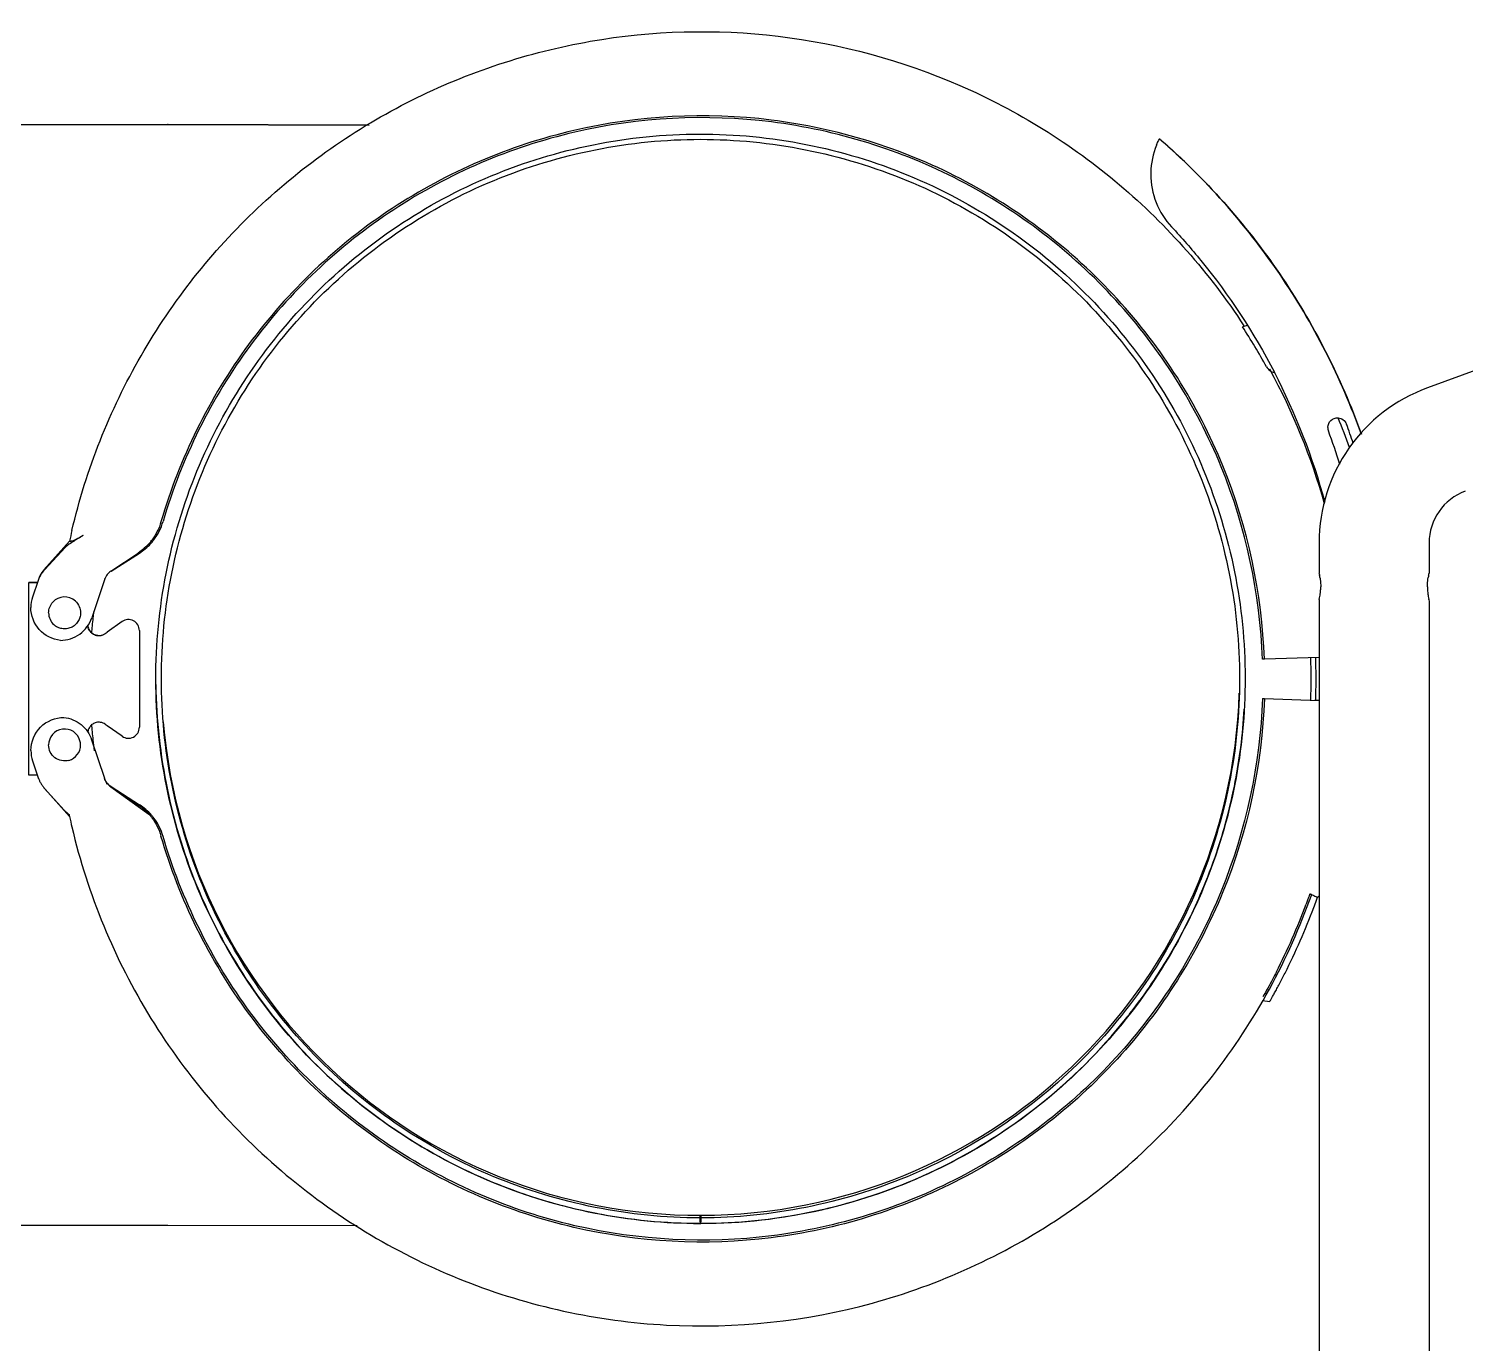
# Model space of a CAD drawing. Header units: millimetres. Extents: x 11802 to 19889, y -472 to 9054.
# Drawn here: x 13218.7 to 13479.8, y 5297.3 to 5536.2 of the extents above; entities that cross this region are included whole.
import ezdxf

# ---------------------------------------------------------------- set-up
doc = ezdxf.new("R2010")
doc.units = ezdxf.units.MM
doc.header["$LTSCALE"] = 307.34
doc.layers.get('0').update_dxf_attribs({"linetype": 'CONTINUOUS'})

msp = doc.modelspace()

# ---------------------------------------------------------------- linework, layer by layer
at = {"color": 7, "linetype": 'Continuous'}
for p, q in [((13176.28955, 5518.77777), (13243.94126, 5518.77777)), ((13280.60547, 5518.69577), (13243.94126, 5518.77732)), ((13244.01782, 5518.77769), (13280.60639, 5518.69631)), ((13424.23994, 5516.22383), (13424.23994, 5516.19032)), ((13424.23994, 5516.22383), (13424.25738, 5516.20866)), ((13424.23994, 5516.22383), (13424.25668, 5516.20785)), ((13422.67503, 5510.05406), (13422.67172, 5509.75259)), ((13581.25865, 5510.3472), (13472.99801, 5470.94355)), ((13440.24517, 5482.25163), (13439.33805, 5482.04158)), ((13439.42563, 5482.10118), (13439.44243, 5482.07649)), ((13439.59728, 5482.2129), (13439.61359, 5482.18783)), ((13454.85459, 5463.72969), (13454.855, 5463.76761)), ((13221.46878, 5437.83631), (13226.1223, 5443.06445)), ((13226.1223, 5443.05242), (13221.46878, 5437.80739)), ((13221.61257, 5437.9242), (13225.32082, 5441.91147)), ((13226.1223, 5443.06445), (13226.1223, 5443.05197)), ((13453.25862, 5442.75277), (13453.25862, 5437.21127)), ((13473.25862, 5442.75277), (13473.25862, 5437.21127)), ((13233.65126, 5437.61227), (13238.60304, 5440.91228)), ((13233.68459, 5437.61443), (13238.8273, 5440.91228)), ((13221.15993, 5437.45254), (13220.90748, 5437.06881)), ((13232.99464, 5437.0183), (13233.02821, 5437.05842)), ((13218.71268, 5400.55113), (13218.71268, 5435.56608)), ((13220.42527, 5435.95118), (13219.4069, 5432.91634)), ((13232.46386, 5436.05807), (13230.15835, 5429.14266)), ((13232.49285, 5436.14097), (13232.46388, 5436.05812)), ((13453.25862, 5432.29427), (13453.25862, 4813.21127)), ((13473.25862, 5432.29427), (13473.25862, 4813.21127)), ((13222.3342, 5430.03435), (13222.3342, 5430.03327)), ((13228.1342, 5430.03437), (13228.1342, 5430.0333)), ((13235.67255, 5428.45431), (13232.96989, 5426.53789)), ((13238.82989, 5426.82179), (13238.82989, 5409.24965)), ((13443.31559, 5421.60753), (13442.97202, 5421.59889)), ((13453.25862, 5421.9594), (13443.31559, 5421.60753)), ((13442.972, 5414.47992), (13443.31557, 5414.46457)), ((13443.31557, 5414.46457), (13453.25862, 5414.12205)), ((13452.45518, 5414.18079), (13453.25862, 5414.15235)), ((13235.67255, 5407.61993), (13232.96989, 5409.53874)), ((13222.33414, 5406.0339), (13222.33414, 5406.03282)), ((13228.13414, 5406.03392), (13228.13414, 5406.03285)), ((13230.14646, 5406.97242), (13232.47119, 5399.99725)), ((13219.41792, 5403.1314), (13220.4467, 5400.06547)), ((13220.46551, 5400.01047), (13220.4467, 5400.06547)), ((13220.46551, 5400.01047), (13220.46813, 5400.00296)), ((13221.53944, 5398.21181), (13225.18019, 5394.18378)), ((13226.12217, 5393.05151), (13221.72218, 5397.99498)), ((13232.47119, 5399.99725), (13232.46633, 5400.01208)), ((13232.78361, 5399.03842), (13232.98743, 5399.04386)), ((13233.0066, 5399.0648), (13233.04505, 5399.01996)), ((13233.61071, 5398.44936), (13240.56044, 5393.45665)), ((13233.65278, 5398.46436), (13238.61675, 5395.15345)), ((13233.68615, 5398.46735), (13238.84214, 5395.15913)), ((13226.11755, 5393.06933), (13226.12334, 5393.04277)), ((13452.5148, 5378.5779), (13452.97137, 5378.36934)), ((13452.97137, 5378.36934), (13453.25862, 5378.59491)), ((13442.97628, 5359.61019), (13444.30657, 5359.41984)), ((13340.73237, 5319.32706), (13340.73304, 5320.56258)), ((13340.73237, 5319.32706), (13340.90476, 5319.32707)), ((13340.90408, 5320.56258), (13340.90476, 5319.32707)), ((13176.28955, 5318.77777), (13244.0148, 5318.77745)), ((13244.0148, 5318.77745), (13278.40492, 5318.70096)), ((13340.73217, 5319.09629), (13340.90496, 5319.09629))]:
    msp.add_line(p, q, dxfattribs=at)
at = {"color": 40, "linetype": 'Continuous'}
msp.add_line((13232.99597, 5399.03314), (13232.78361, 5399.03842), dxfattribs=at)
at = {"color": 7, "linetype": 'Continuous'}
for centre, radius, start, end in [((13436.43394, 5509.84678), 13.7431, 157.5971685, 157.7385451), ((13341.04333, 5418.03321), 117.29844, 28.9052324, 33.0717031), ((13340.6819, 5417.92076), 117.97793, 15.6906635, 28.5479646), ((13339.42871, 5418.91724), 119.0884, 15.1770834, 27.4232912), ((13483.25862, 5442.75277), 30, 110, 180), ((13341.05857, 5418.03883), 125.01894, 19.6471886, 22.2972087), ((13456.61827, 5463.73198), 1.76368, 180.074682, 200.1593506), ((13339.57518, 5420.58157), 122.98023, 17.2224269, 20.2385967), ((13339.58674, 5420.58553), 126.46801, 18.5706339, 20.2387307), ((13483.25862, 5442.75277), 10, 110, 180), ((13342.59799, 5417.66533), 119.21366, 166.7524485, 167.6940122), ((13234.19935, 5448.42829), 8.62395, 319.1168528, 323.5480792), ((13234.55432, 5448.5117), 8.64429, 318.6050095, 322.9036213), ((13225.2154, 5434.51125), 5.00993, 150.6564084, 156.0584454), ((13225.19854, 5434.52031), 4.99079, 149.2937183, 150.6521418), ((13225.1955, 5434.52215), 4.98724, 146.2745124, 149.2940819), ((13225.18468, 5434.52929), 4.97427, 145.2343169, 146.2737769), ((13225.21141, 5434.48362), 5.00542, 140.6813464, 146.0061024), ((13225.20281, 5434.48816), 4.99574, 143.4519704, 145.9941737), ((13225.20368, 5434.51608), 4.99742, 140.9143311, 145.2341176), ((13225.19751, 5434.52162), 4.98919, 144.2871034, 145.2459159), ((13225.2043, 5434.51675), 4.99754, 143.7950464, 144.2872534), ((13225.20882, 5434.51344), 5.00315, 142.9551076, 143.7949972), ((13225.21026, 5434.48289), 5.00487, 138.3800385, 143.4542401), ((13225.21297, 5434.5103), 5.00835, 140.6686387, 142.9550632), ((13228.98198, 5431.45072), 9.8628, 140.7202698, 140.9306117), ((13235.34012, 5435.09467), 3.03343, 140.6432706, 159.8228415), ((13235.33139, 5435.09478), 3.02665, 123.7175967, 139.5499315), ((13442.88744, 5434.63757), 10.68529, 9.9880267, 11.7461186), ((13483.61637, 5434.63927), 10.67187, 168.2464157, 170.0016613), ((13225.21311, 5434.34456), 5.05021, 157.2251614, 161.4501641), ((13443.74079, 5434.75817), 9.82457, 355.5426116, 359.9601962), ((13482.78764, 5434.75869), 9.83589, 180.0427843, 184.4562095), ((13225.13419, 5431.00121), 6.03901, 161.5108109, 179.9394635), ((13225.2342, 5430.03431), 2.90003, 47.4401455, 137.4389157), ((13442.62889, 5434.91863), 10.94871, 347.2394778, 349.9974625), ((13443.01973, 5434.84563), 10.55113, 350.0192255, 352.4043832), ((13443.66058, 5434.76161), 9.9048, 352.3961241, 355.5588208), ((13482.84417, 5434.76041), 9.89237, 184.4407372, 187.609082), ((13483.49832, 5434.8464), 10.55215, 187.6015179, 189.9832662), ((13483.86635, 5434.91491), 10.92649, 190.0025254, 192.7709253), ((13340.81849, 5418.05488), 110.99968, 174.2695691, 175.7548141), ((13340.719, 5418.0646), 110.89972, 173.6952732, 174.2694341), ((13231.44569, 5427.9146), 2.00465, 294.8586197, 303.6624651), ((13231.45695, 5427.89733), 1.98404, 303.6681361, 305.3318231), ((13231.44987, 5427.9085), 1.99754, 264.6608897, 268.0837566), ((13231.44971, 5427.9061), 1.99513, 268.0859165, 271.9566039), ((13231.44948, 5427.91026), 1.9993, 271.9590381, 279.9831559), ((13231.45072, 5427.90156), 1.99052, 279.9916209, 283.3581194), ((13231.44765, 5427.91408), 2.0034, 283.3608917, 291.6137821), ((13231.4542, 5427.89683), 1.98496, 291.6213058, 294.851431), ((13340.82298, 5418.05394), 110.99553, 357.9985191, 1.9888373), ((13340.95033, 5418.06065), 111.77033, 0.0006341, 1.9879328), ((13340.94843, 5418.06315), 111.77223, 357.9917903, 359.9993538), ((13340.69373, 5418.10527), 99.12497, 352.7544783, 356.7893173), ((13225.23416, 5406.03389), 2.90002, 15.4263825, 180.0008434), ((13340.90462, 5418.06048), 111.08631, 184.2486249, 185.7192462), ((13225.23414, 5406.03284), 2.9, 285.4256975, 0.0002214), ((13225.22115, 5406.03215), 2.91299, 0.0357635, 15.3910827), ((13340.88512, 5418.05853), 111.06671, 185.7192467, 186.769425), ((13340.87067, 5418.08694), 98.94714, 349.1140797, 352.7520833), ((13225.14508, 5405.04647), 6.03886, 180.0607197, 198.4891306), ((13222.05964, 5400.52846), 1.67589, 198.0008376, 199.0978698), ((13224.98919, 5401.57908), 4.7878, 201.081125, 201.6980083), ((13225.26167, 5401.69139), 5.08249, 201.7387441, 207.5383807), ((13225.55756, 5401.84527), 5.41601, 207.5345535, 213.7438306), ((13225.62915, 5401.88712), 5.49879, 213.692108, 219.8849083), ((13235.4368, 5400.98788), 3.12709, 219.0341667, 234.2706177), ((13235.32244, 5401.0139), 3.02695, 221.2033794, 237.2772075), ((13340.7828, 5418.10427), 99.0367, 344.8830742, 349.1138317), ((13341.58826, 5418.22908), 118.17994, 192.1260648, 192.2919769), ((13342.59787, 5418.45047), 119.21354, 192.3057008, 193.2472655), ((13234.21889, 5387.64828), 8.59874, 36.7506657, 40.8217612), ((13234.55878, 5387.54767), 8.64577, 37.0616236, 41.7647757), ((13340.81405, 5418.09969), 99.00534, 341.4084456, 344.8809223), ((13340.74288, 5418.12332), 99.08033, 337.0210988, 341.4086119), ((13340.8505, 5418.08233), 98.96525, 333.6719891, 337.0186246), ((13340.94599, 5418.08421), 117.35446, 332.9926003, 339.5680188), ((13340.76061, 5418.12692), 99.06559, 329.1750437, 333.6719307), ((13340.95278, 5418.08106), 118.847, 333.2393718, 339.516229), ((13340.8406, 5418.0838), 98.9748, 325.994197, 329.1727533), ((13340.75225, 5418.14342), 99.08139, 322.1012484, 325.9941898), ((13340.8656, 5418.05692), 98.93881, 321.3247752, 322.1004517)]:
    msp.add_arc(centre, radius, start, end, dxfattribs=at)
at = {"color": 40, "linetype": 'Continuous'}
msp.add_arc((13235.57577, 5401.09681), 3.30365, 218.4197828, 218.6574272, dxfattribs=at)
at = {"color": 7, "linetype": 'Continuous'}
for centre, major_axis, ratio, start_param, end_param in [((13243.97954, 5418.77777), (0.10371, 99.99999), 0.404024921, 6.28360431, 6.286624782), ((13236.82989, 5426.82268), (1.41805, -1.41099), 0.999557685, 0.782678652, 2.970569127), ((13233.89792, 5427.20603), (4.6, 3.26384), 0.001428608, -1.856865104, -1.774948916), ((13340.81856, 5418.56239), (69.40336, 69.24947), 0.9991326, 2.441862773, 5.466783768), ((13233.89792, 5408.88996), (4.6, -3.26384), 0.0014286, -1.854837825, -1.772921637), ((13236.82989, 5409.25054), (1.41805, -1.41099), 0.999557685, -1.405211823, 0.782678652)]:
    msp.add_ellipse(centre, major_axis=major_axis, ratio=ratio, start_param=start_param, end_param=end_param, dxfattribs=at)
for points, knots in [([(13226.55671, 5444.98419), (13229.16502, 5456.07605), (13237.68372, 5477.62582), (13259.16869, 5504.81105), (13287.57737, 5524.69573), (13320.5013, 5535.56251), (13355.15937, 5536.50554), (13388.62818, 5527.43414), (13418.05962, 5509.14652), (13433.38168, 5491.76278), (13439.59728, 5482.2129)], [0, 0, 0, 0, 0.124999439, 0.249999725, 0.374999751, 0.499999828, 0.624999928, 0.750000014, 0.875000039, 1, 1, 1, 1]), ([(13443.31559, 5421.60753), (13442.89753, 5433.58084), (13437.76067, 5457.59009), (13418.13196, 5488.55839), (13388.99282, 5510.87401), (13353.93895, 5521.72656), (13317.2943, 5519.79724), (13283.5742, 5505.30475), (13256.95351, 5480.09242), (13246.08834, 5458.0747), (13242.74821, 5446.56911)], [0, 0, 0, 0, 0.124999558, 0.249999739, 0.374999804, 0.4999999, 0.625000021, 0.750000148, 0.875000398, 1, 1, 1, 1]), ([(13442.97202, 5421.59889), (13442.55561, 5433.5251), (13437.44154, 5457.43974), (13417.90005, 5488.29153), (13388.8877, 5510.53374), (13353.98038, 5521.36849), (13317.47902, 5519.48061), (13283.87607, 5505.08354), (13257.32717, 5480.00647), (13246.47118, 5458.09273), (13243.12532, 5446.63791)], [0, 0, 0, 0, 0.124999558, 0.249999738, 0.374999803, 0.4999999, 0.625000021, 0.750000148, 0.875000398, 1, 1, 1, 1]), ([(13242.81928, 5418.09552), (13242.82009, 5430.84139), (13247.91942, 5456.61177), (13269.72894, 5489.18521), (13302.30194, 5510.99532), (13328.07273, 5516.09475), (13340.81856, 5516.09475)], [0, 0, 0, 0, 0.25000167, 0.499998502, 0.749999046, 1, 1, 1, 1]), ([(13262.6747, 5478.83522), (13266.64663, 5483.94162), (13275.6198, 5493.39882), (13291.56742, 5504.66655), (13309.41273, 5512.61143), (13328.46214, 5516.92226), (13347.99293, 5517.42931), (13373.57379, 5513.0471), (13403.19779, 5498.2489), (13424.83112, 5473.17767), (13435.37377, 5449.46196), (13439.68864, 5430.40707), (13440.19824, 5410.88267), (13436.88922, 5391.63104), (13429.89253, 5373.40101), (13422.93435, 5362.3765), (13418.96243, 5357.2701)], [0, 0, 0, 0, 0.062576832, 0.125150655, 0.187726075, 0.250301512, 0.312876891, 0.375452303, 0.500000359, 0.624548309, 0.687123604, 0.749698846, 0.812274146, 0.87484945, 0.937423195, 1, 1, 1, 1]), ([(13340.81856, 5516.09475), (13353.56432, 5516.09475), (13379.33483, 5510.99511), (13411.90831, 5489.18588), (13433.71715, 5456.61205), (13438.81704, 5430.84195), (13438.81807, 5418.09611)], [0, 0, 0, 0, 0.250000331, 0.500000358, 0.749998185, 1, 1, 1, 1]), ([(13423.72807, 5515.08449), (13423.7866, 5515.22647), (13423.89902, 5515.4884), (13424.04296, 5515.79238), (13424.13769, 5515.99084), (13424.19269, 5516.09066), (13424.21647, 5516.15525), (13424.23994, 5516.18194), (13424.23994, 5516.19032)], [0, 0, 0, 0, 0.377957301, 0.701635673, 0.82687223, 0.920549468, 0.979363413, 1, 1, 1, 1]), ([(13460.94861, 5462.4765), (13457.26065, 5472.7679), (13447.21101, 5492.48856), (13432.48847, 5509.01571), (13424.23994, 5516.19032)], [0, 0, 0, 0, 0.500000571, 1, 1, 1, 1]), ([(13424.25738, 5516.20866), (13432.50487, 5509.03234), (13447.22486, 5492.50196), (13457.27104, 5472.77874), (13460.9571, 5462.48631)], [0, 0, 0, 0, 0.499999494, 1, 1, 1, 1]), ([(13422.67173, 5509.75259), (13422.67152, 5508.00711), (13423.33548, 5504.48433), (13425.25701, 5501.45793), (13426.4496, 5500.18355)], [0, 0, 0, 0, 0.500014779, 1, 1, 1, 1]), ([(13426.4496, 5500.18355), (13428.29744, 5498.20897), (13435.41, 5490.07047), (13441.40181, 5480.95411), (13445.13493, 5473.76467)], [0, 0, 0, 0, 0.250281139, 1, 1, 1, 1]), ([(13418.96243, 5357.2701), (13414.9905, 5352.1637), (13406.01733, 5342.7065), (13390.06971, 5331.43876), (13372.2244, 5323.49389), (13353.17499, 5319.18305), (13333.6442, 5318.676), (13308.06334, 5323.05822), (13278.43934, 5337.85642), (13256.80601, 5362.92765), (13246.26336, 5386.64335), (13241.94849, 5405.69824), (13241.43889, 5425.22264), (13244.74791, 5444.47428), (13251.7446, 5462.7043), (13258.70278, 5473.72882), (13262.6747, 5478.83522)], [0, 0, 0, 0, 0.062576832, 0.125150655, 0.187726075, 0.250301512, 0.312876891, 0.375452303, 0.500000359, 0.624548309, 0.687123604, 0.749698846, 0.812274146, 0.87484945, 0.937423195, 1, 1, 1, 1]), ([(13443.72878, 5474.73086), (13443.86909, 5474.47673), (13444.26667, 5474.02489), (13444.81965, 5473.78749), (13445.10466, 5473.73304)], [0, 0, 0, 0, 0.50011645, 1, 1, 1, 1]), ([(13454.855, 5463.76761), (13454.86493, 5464.22361), (13455.27706, 5465.16683), (13456.25004, 5465.50296), (13456.70537, 5465.4766)], [0, 0, 0, 0, 0.500007482, 1, 1, 1, 1]), ([(13456.70537, 5465.4766), (13457.03839, 5465.45732), (13457.70781, 5465.21882), (13458.13114, 5464.64793), (13458.24654, 5464.33493)], [0, 0, 0, 0, 0.499980398, 1, 1, 1, 1]), ([(13226.30729, 5442.67583), (13226.2251, 5442.62171), (13225.87965, 5442.39065), (13225.53761, 5442.14394), (13225.32087, 5441.9114)], [0, 0, 0, 0, 0.236390048, 1, 1, 1, 1]), ([(13226.1223, 5443.05197), (13226.1183, 5443.03079), (13226.26708, 5443.08029), (13226.31465, 5443.04916), (13226.37851, 5443.04876)], [0, 0, 0, 0, 0.252313658, 1, 1, 1, 1]), ([(13228.62898, 5444.12782), (13228.42987, 5444.00669), (13227.65157, 5443.52985), (13226.87501, 5443.04963), (13226.30729, 5442.67583)], [0, 0, 0, 0, 0.25532694, 1, 1, 1, 1]), ([(13228.629, 5444.12782), (13228.19798, 5443.86562), (13227.59061, 5443.50593), (13226.83703, 5443.15575), (13226.51316, 5443.0479), (13226.37851, 5443.04876)], [0, 0, 0, 0, 0.603233566, 0.838993565, 1, 1, 1, 1]), ([(13221.4188, 5437.70356), (13221.33496, 5437.60281), (13220.99673, 5437.16881), (13220.71892, 5436.68604), (13220.55664, 5436.29955)], [0, 0, 0, 0, 0.238203891, 1, 1, 1, 1]), ([(13453.25862, 5437.21127), (13453.22357, 5437.21127), (13453.36162, 5436.99575), (13453.32839, 5436.91186), (13453.34897, 5436.81283)], [0, 0, 0, 0, 0.257375483, 1, 1, 1, 1]), ([(13473.16826, 5436.81316), (13473.18885, 5436.9121), (13473.25666, 5436.99594), (13473.22359, 5437.21127), (13473.25862, 5437.21127)], [0, 0, 0, 0, 0.74261024, 1, 1, 1, 1]), ([(13220.28574, 5435.57121), (13220.17385, 5435.57111), (13219.95968, 5435.57088), (13219.65501, 5435.5704), (13219.38539, 5435.56987), (13219.15664, 5435.56919), (13218.99359, 5435.56873), (13218.88745, 5435.56799), (13218.82616, 5435.56807), (13218.77988, 5435.56651), (13218.74265, 5435.56883), (13218.72742, 5435.56374), (13218.71268, 5435.56838), (13218.71268, 5435.56608)], [0, 0, 0, 0, 0.213383245, 0.408439063, 0.58103639, 0.727531047, 0.844811854, 0.891700357, 0.93040232, 0.96072791, 0.982498651, 0.995609129, 1, 1, 1, 1]), ([(13218.71268, 5435.55105), (13218.71268, 5435.54874), (13218.72745, 5435.5534), (13218.74271, 5435.5483), (13218.78, 5435.55062), (13218.82635, 5435.54906), (13218.88775, 5435.54914), (13218.99407, 5435.5484), (13219.15739, 5435.54793), (13219.3865, 5435.54725), (13219.65653, 5435.54672), (13219.96164, 5435.54625), (13220.17611, 5435.54602), (13220.28815, 5435.54592)], [0, 0, 0, 0, 0.004391736, 0.01750479, 0.039279728, 0.069610822, 0.108319329, 0.155215113, 0.272510331, 0.419015458, 0.591613788, 0.786654745, 1, 1, 1, 1]), ([(13453.41078, 5436.49085), (13453.43252, 5436.36739), (13453.5236, 5435.79207), (13453.56541, 5435.20847), (13453.56535, 5434.75134)], [0, 0, 0, 0, 0.215216401, 1, 1, 1, 1]), ([(13472.95176, 5434.75134), (13472.95173, 5434.91204), (13472.96658, 5435.495), (13473.03327, 5436.07623), (13473.10658, 5436.49211)], [0, 0, 0, 0, 0.27564315, 1, 1, 1, 1]), ([(13222.33421, 5430.03411), (13222.33416, 5430.39112), (13222.46835, 5431.11148), (13222.85669, 5431.73286), (13223.09816, 5431.99582)], [0, 0, 0, 0, 0.500000537, 1, 1, 1, 1]), ([(13227.19566, 5432.17039), (13227.4883, 5431.90167), (13227.96709, 5431.23528), (13228.13414, 5430.4319), (13228.13419, 5430.03461)], [0, 0, 0, 0, 0.499998286, 1, 1, 1, 1]), ([(13453.30719, 5432.50032), (13453.2956, 5432.44902), (13453.31239, 5432.40577), (13453.24064, 5432.29427), (13453.25862, 5432.29427)], [0, 0, 0, 0, 0.745214965, 1, 1, 1, 1]), ([(13473.25862, 5432.29427), (13473.2407, 5432.29427), (13473.25739, 5432.40536), (13473.22173, 5432.44846), (13473.21017, 5432.49957)], [0, 0, 0, 0, 0.254770783, 1, 1, 1, 1]), ([(13224.46623, 5425.04066), (13223.04097, 5425.19087), (13220.20337, 5426.6042), (13219.0952, 5429.57432), (13219.09519, 5431.00754)], [0, 0, 0, 0, 0.499990213, 1, 1, 1, 1]), ([(13222.33421, 5430.03327), (13222.33421, 5429.63594), (13222.50124, 5428.83247), (13222.98007, 5428.16599), (13223.27273, 5427.89725)], [0, 0, 0, 0, 0.500002617, 1, 1, 1, 1]), ([(13228.1342, 5430.0333), (13228.1342, 5429.7547), (13228.05278, 5429.19419), (13227.69655, 5428.42576), (13227.13583, 5427.79013), (13226.41713, 5427.34103), (13225.60024, 5427.11542), (13224.7528, 5427.13232), (13223.94586, 5427.38967), (13223.47794, 5427.70882), (13223.27273, 5427.89725)], [0, 0, 0, 0, 0.12500337, 0.250000229, 0.375000057, 0.499999926, 0.624999809, 0.749999676, 0.874996584, 1, 1, 1, 1]), ([(13224.46623, 5425.04066), (13225.69584, 5425.04065), (13228.21731, 5425.83776), (13229.76999, 5427.97775), (13230.15835, 5429.14266)], [0, 0, 0, 0, 0.500337986, 1, 1, 1, 1]), ([(13231.26805, 5425.92425), (13230.88613, 5425.96006), (13230.24488, 5426.21869), (13229.63878, 5426.94158), (13229.4769, 5427.47714), (13229.45388, 5427.75445)], [0, 0, 0, 0, 0.415315704, 0.698727311, 1, 1, 1, 1]), ([(13229.45401, 5427.74878), (13229.46288, 5427.64275), (13229.52459, 5427.26512), (13229.69728, 5426.90829), (13229.86546, 5426.69037)], [0, 0, 0, 0, 0.278773029, 1, 1, 1, 1]), ([(13229.86546, 5426.69037), (13230.02279, 5426.48649), (13230.44198, 5426.11703), (13230.97911, 5425.94625), (13231.264, 5425.91963)], [0, 0, 0, 0, 0.47370361, 1, 1, 1, 1]), ([(13241.8247, 5416.99556), (13241.96708, 5404.21725), (13247.32602, 5378.44171), (13269.39941, 5345.94107), (13302.12444, 5324.20245), (13327.95329, 5319.10744), (13340.73217, 5319.09629)], [0, 0, 0, 0, 0.250003486, 0.500002131, 0.750000783, 1, 1, 1, 1]), ([(13340.73304, 5320.09615), (13327.99419, 5320.10727), (13302.24245, 5325.22404), (13269.6995, 5347.03876), (13247.91338, 5379.6005), (13242.81848, 5405.35673), (13242.81928, 5418.09552)], [0, 0, 0, 0, 0.250000761, 0.500000885, 0.750000701, 1, 1, 1, 1]), ([(13438.81807, 5418.09611), (13438.8191, 5405.35733), (13433.72338, 5379.60119), (13411.9382, 5347.03881), (13379.39486, 5325.22398), (13353.643, 5320.10727), (13340.90409, 5320.09615)], [0, 0, 0, 0, 0.249998291, 0.499998381, 0.749999039, 1, 1, 1, 1]), ([(13443.31557, 5414.46457), (13442.89748, 5402.49209), (13437.76117, 5378.48453), (13418.13484, 5347.51782), (13388.99905, 5325.20216), (13353.94856, 5314.34755), (13317.30634, 5316.27288), (13283.58677, 5330.75995), (13256.96409, 5355.96637), (13246.09577, 5377.98056), (13242.75366, 5389.48471)], [0, 0, 0, 0, 0.124999558, 0.249999739, 0.374999804, 0.4999999, 0.625000021, 0.750000148, 0.875000398, 1, 1, 1, 1]), ([(13442.972, 5414.47992), (13442.55556, 5402.55451), (13437.442, 5378.6415), (13417.90281, 5347.79124), (13388.89367, 5325.549), (13353.9896, 5314.71228), (13317.49057, 5316.59633), (13283.88815, 5330.9882), (13257.33735, 5356.0596), (13246.47834, 5377.96993), (13243.13059, 5389.42338)], [0, 0, 0, 0, 0.124999558, 0.249999738, 0.374999803, 0.4999999, 0.625000021, 0.750000147, 0.875000398, 1, 1, 1, 1]), ([(13219.10622, 5405.0401), (13219.10622, 5406.57083), (13220.38637, 5409.75996), (13223.57549, 5411.04011), (13225.10622, 5411.04011)], [0, 0, 0, 0, 0.50000206, 1, 1, 1, 1]), ([(13225.10622, 5411.04011), (13226.22508, 5410.91782), (13228.43764, 5410.0101), (13229.791, 5408.03895), (13230.14646, 5406.97242)], [0, 0, 0, 0, 0.500291457, 1, 1, 1, 1]), ([(13229.86546, 5409.39611), (13229.81672, 5409.33334), (13229.60422, 5409.02354), (13229.48225, 5408.64985), (13229.45533, 5408.35503)], [0, 0, 0, 0, 0.21161728, 1, 1, 1, 1]), ([(13232.60435, 5409.7983), (13232.36237, 5409.97014), (13231.8224, 5410.19488), (13231.00559, 5410.16849), (13230.33486, 5409.87939), (13229.99784, 5409.56662), (13229.86546, 5409.39611)], [0, 0, 0, 0, 0.293110611, 0.555130035, 0.786796926, 1, 1, 1, 1]), ([(13226.00551, 5403.23731), (13225.58063, 5403.12007), (13224.66281, 5403.08267), (13223.41469, 5403.64334), (13222.54222, 5404.69736), (13222.33414, 5405.59207), (13222.33414, 5406.03282)], [0, 0, 0, 0, 0.249998654, 0.500000097, 0.75000148, 1, 1, 1, 1]), ([(13220.28418, 5400.546), (13220.17239, 5400.5461), (13219.95841, 5400.54634), (13219.65403, 5400.54681), (13219.38467, 5400.54734), (13219.15616, 5400.54802), (13218.99328, 5400.54848), (13218.88726, 5400.54922), (13218.82603, 5400.54914), (13218.77981, 5400.5507), (13218.74262, 5400.54838), (13218.7274, 5400.55347), (13218.71268, 5400.54883), (13218.71268, 5400.55113)], [0, 0, 0, 0, 0.213407729, 0.408473119, 0.581069792, 0.727557697, 0.844829218, 0.891713029, 0.930410776, 0.960732823, 0.982500861, 0.995609683, 1, 1, 1, 1]), ([(13221.45289, 5398.30991), (13221.44579, 5398.31839), (13221.43182, 5398.33543), (13221.41828, 5398.35283), (13221.41166, 5398.36159)], [0, 0, 0, 0, 0.50172391, 1, 1, 1, 1]), ([(13225.18019, 5394.18379), (13225.24808, 5394.10871), (13225.51954, 5393.83017), (13225.82136, 5393.58398), (13226.04518, 5393.40381)], [0, 0, 0, 0, 0.260510205, 1, 1, 1, 1]), ([(13226.55658, 5391.13222), (13229.42801, 5378.92114), (13239.18886, 5355.25377), (13264.22558, 5326.32549), (13297.13692, 5306.75214), (13334.5412, 5298.58707), (13372.61015, 5302.65009), (13407.44882, 5318.54141), (13435.4737, 5344.58552), (13447.74176, 5367.05586), (13451.91978, 5378.88385)], [0, 0, 0, 0, 0.124999515, 0.249999699, 0.374999718, 0.49999975, 0.624999844, 0.74999985, 0.8749998, 1, 1, 1, 1]), ([(13451.60161, 5378.99825), (13451.60161, 5379.01091), (13451.57423, 5378.90346), (13451.54665, 5378.85479), (13451.47955, 5378.65132), (13451.36047, 5378.32877), (13451.16911, 5377.795), (13451.00654, 5377.35576), (13450.91736, 5377.11633)], [0, 0, 0, 0, 0.018962558, 0.075782667, 0.168244276, 0.29274772, 0.617229181, 1, 1, 1, 1]), ([(13451.60161, 5378.99718), (13451.60161, 5378.99065), (13451.63888, 5378.98836), (13451.67712, 5378.95636), (13451.76786, 5378.92232), (13451.92864, 5378.8441), (13452.18428, 5378.72989), (13452.39848, 5378.63103), (13452.5148, 5378.5779)], [0, 0, 0, 0, 0.019477771, 0.076686525, 0.169401058, 0.29401053, 0.618202546, 1, 1, 1, 1]), ([(13452.28525, 5376.4915), (13452.44964, 5376.93162), (13452.65409, 5377.51203), (13452.89269, 5378.13491), (13452.94961, 5378.32485), (13452.97134, 5378.37252)], [0, 0, 0, 0, 0.703947134, 0.921516525, 1, 1, 1, 1]), ([(13445.5027, 5364.79289), (13445.27206, 5364.34045), (13444.48285, 5362.82063), (13443.66342, 5361.31645), (13443.06748, 5360.26953)], [0, 0, 0, 0, 0.296548229, 1, 1, 1, 1]), ([(13444.30686, 5359.41987), (13444.31686, 5359.41832), (13444.3258, 5359.47772), (13444.38129, 5359.53205), (13444.44844, 5359.67375), (13444.55144, 5359.84516), (13444.67624, 5360.07055), (13444.88967, 5360.45005), (13445.20244, 5361.01626), (13445.62156, 5361.78605), (13446.08535, 5362.6555), (13446.57492, 5363.59317), (13446.9047, 5364.23932), (13447.07073, 5364.56853)], [0, 0, 0, 0, 0.005196015, 0.020658154, 0.046091947, 0.081105829, 0.125167025, 0.177625233, 0.304929789, 0.457011251, 0.627624135, 0.810735003, 1, 1, 1, 1]), ([(13340.90496, 5319.09629), (13348.27251, 5319.10272), (13363.05878, 5320.77376), (13384.08942, 5328.13397), (13402.96737, 5339.96951), (13413.50318, 5350.47771), (13418.1072, 5356.22955)], [0, 0, 0, 0, 0.250000404, 0.500000587, 0.750000109, 1, 1, 1, 1])]:
    msp.add_open_spline(points, degree=3, knots=knots, dxfattribs=at)
for points in [[(13423.71519, 5515.05313), (13423.0704, 5513.47794), (13422.71205, 5511.7557), (13422.67503, 5510.05406)], [(13242.74821, 5446.56911), (13242.40984, 5445.40354), (13241.85678, 5444.28093), (13241.13608, 5443.30438)], [(13241.4492, 5443.29783), (13242.20015, 5444.29171), (13242.77606, 5445.44219), (13243.12532, 5446.63791)], [(13240.71946, 5442.78376), (13240.10336, 5442.07153), (13239.3867, 5441.43453), (13238.60304, 5440.91228)], [(13238.8273, 5440.91228), (13239.5706, 5441.38894), (13240.26431, 5441.95747), (13240.86588, 5442.60385)], [(13240.86588, 5442.60385), (13240.92434, 5442.66709), (13240.98284, 5442.73039), (13241.03781, 5442.79669)], [(13221.46878, 5437.80739), (13221.42551, 5437.75862), (13221.38252, 5437.70946), (13221.34299, 5437.65761)], [(13221.34754, 5437.69493), (13221.3846, 5437.74022), (13221.42152, 5437.78597), (13221.46353, 5437.82671)], [(13221.41866, 5437.70406), (13221.4814, 5437.7794), (13221.54449, 5437.85509), (13221.61606, 5437.92209)], [(13220.52183, 5399.85696), (13220.50607, 5399.89784), (13220.49031, 5399.93873), (13220.47599, 5399.98014)], [(13221.53942, 5398.2118), (13221.51015, 5398.24412), (13221.48087, 5398.27647), (13221.45289, 5398.30991)], [(13233.65278, 5398.46436), (13233.11073, 5398.82318), (13232.67192, 5399.3954), (13232.46633, 5400.01208)], [(13232.47119, 5399.99725), (13232.58883, 5399.64427), (13232.77354, 5399.30757), (13233.00777, 5399.01849)], [(13238.61675, 5395.15345), (13239.33223, 5394.67621), (13239.985, 5394.09582), (13240.56044, 5393.45665)], [(13241.00754, 5393.30638), (13240.37511, 5394.01521), (13239.64166, 5394.64613), (13238.84214, 5395.15913)], [(13240.56044, 5393.45665), (13240.61632, 5393.39487), (13240.67226, 5393.33304), (13240.72484, 5393.26843)], [(13241.10861, 5392.7932), (13241.8452, 5391.8061), (13242.41006, 5390.66745), (13242.75366, 5389.48471)], [(13243.13059, 5389.42338), (13242.78169, 5390.61704), (13242.20702, 5391.76552), (13241.45799, 5392.75824)]]:
    msp.add_open_spline(points, degree=3, dxfattribs=at)

doc.saveas('drawing.dxf')
